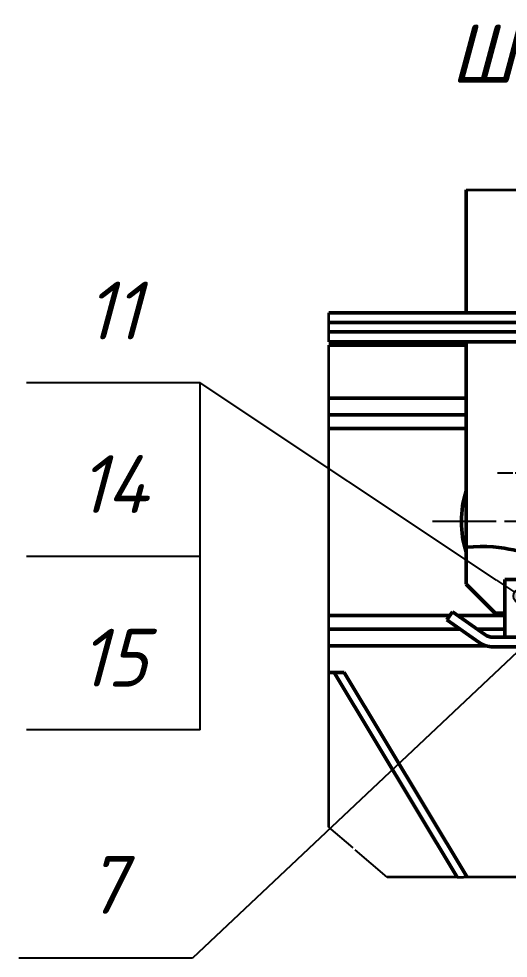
# Model space of a CAD drawing. Header units: millimetres. Extents: x 0 to 25230, y 0 to 17820.
# Drawn here: x 18446 to 19714, y 8937 to 11372 of the extents above; entities that cross this region are included whole.
import ezdxf

# ---------------------------------------------------------------- set-up
doc = ezdxf.new("R2010")
doc.units = ezdxf.units.MM
doc.header["$LTSCALE"] = 30
doc.linetypes.add('CHAIN', pattern=[0.7087, 0.4724, -0.0591, 0.1181, -0.0591])
for name, color, linetype, lineweight in [('Видимые тонкие (ГОСТ)', 7, 'Continuous', 35), ('Видимый контур (ГОСТ)', 7, 'Continuous', 50), ('Линия обрыва (ГОСТ)', 7, 'Continuous', 25), ('Маркер центра (ГОСТ)', 7, 'Continuous', 25), ('Обозначение (ГОСТ)', 7, 'Continuous', 25)]:
    doc.layers.add(name, color=color, linetype=linetype, lineweight=lineweight)
doc.styles.add('Увеличенный текст (ГОСТ)', font='GOST Common Italic.ttf')

# ---------------------------------------------------------------- blocks, each defined once
blk = doc.blocks.new('Номера позиций8')
at = {"layer": 'Обозначение (ГОСТ)'}
h = blk.add_hatch(color=256, dxfattribs=at)
edge = h.paths.add_edge_path(flags=0)
edge.add_arc((660.716, 327.015), 0.625, 0, 360)
for p, q in [((658.897, 325.299), (660.261, 326.586)), ((658.897, 325.299), (629.851, 297.888)), ((629.851, 297.888), (614.851, 297.888))]:
    blk.add_line(p, q, dxfattribs=at)
blk.add_circle((660.716, 327.015), 0.625, dxfattribs=at)
at = {"layer": 'Обозначение (ГОСТ)', "insert": (622.351, 304.232), "char_height": 5, "attachment_point": 5, "style": 'Увеличенный текст (ГОСТ)'}
blk.add_mtext('7', dxfattribs=at)
blk = doc.blocks.new('Номера позиций9')
at = {"layer": 'Обозначение (ГОСТ)'}
h = blk.add_hatch(color=256, dxfattribs=at)
edge = h.paths.add_edge_path(flags=0)
edge.add_arc((658.199, 329.188), 0.625, 0, 360)
for p, q in [((630.507, 347.612), (615.507, 347.612)), ((656.118, 330.573), (630.507, 347.612)), ((630.507, 332.612), (630.507, 347.612)), ((630.507, 332.612), (615.507, 332.612)), ((630.507, 317.612), (630.507, 332.612)), ((656.118, 330.573), (657.679, 329.534)), ((630.507, 317.612), (615.507, 317.612))]:
    blk.add_line(p, q, dxfattribs=at)
blk.add_circle((658.199, 329.188), 0.625, dxfattribs=at)
at = {"layer": 'Обозначение (ГОСТ)', "char_height": 5, "attachment_point": 5, "style": 'Увеличенный текст (ГОСТ)'}
for s, insert in [('11', (623.007, 353.862)), ('14', (623.007, 338.862)), ('15', (623.007, 323.862))]:
    blk.add_mtext(s, dxfattribs=dict(at, insert=insert))

msp = doc.modelspace()

# ---------------------------------------------------------------- linework, layer by layer
at = {"layer": 'Видимые тонкие (ГОСТ)'}
for p, q in [((19605.0389, 10929.2468), (20105.0389, 10929.2468)), ((19248.8747, 10584.5438), (19248.8747, 10610.3813)), ((19248.8747, 10560.7188), (19248.8747, 10584.5438)), ((19248.8747, 10534.8813), (19248.8747, 10560.7188)), ((19248.8747, 10388.8318), (19248.8747, 10526.3318)), ((19248.8747, 10345.0818), (19248.8747, 10388.8318)), ((19248.8747, 10310.0818), (19248.8747, 10345.0818)), ((19248.8747, 10305.0818), (19248.8747, 10310.0818)), ((19248.8747, 9830.0818), (19248.8747, 10305.0818)), ((19248.8747, 9825.0818), (19248.8747, 9830.0818)), ((19248.8747, 9790.0818), (19248.8747, 9825.0818)), ((19248.8747, 9746.3318), (19248.8747, 9790.0818)), ((19248.8747, 9677.8608), (19248.8747, 9746.3318)), ((19248.8747, 9654.256), (19248.8747, 9677.8608)), ((19248.8747, 9276.7276), (19248.8747, 9654.256)), ((19553.8712, 9146.6566), (19400.0296, 9146.6566)), ((19581.5787, 9146.6566), (19553.8712, 9146.6566)), ((19581.5787, 9146.6566), (19597.6199, 9146.6566)), ((19607.828, 9146.6566), (19597.6199, 9146.6566)), ((19736.2889, 9146.6566), (19607.828, 9146.6566))]:
    msp.add_line(p, q, dxfattribs=at)
at = {"layer": 'Видимый контур (ГОСТ)'}
for p, q in [((19605.0389, 10929.2468), (19605.0389, 10610.3813)), ((21033.3907, 10610.3813), (19248.8747, 10610.3813)), ((21033.3907, 10584.5438), (19248.8747, 10584.5438)), ((21033.3907, 10560.7188), (19248.8747, 10560.7188)), ((21033.3907, 10534.8813), (19248.8747, 10534.8813)), ((19605.0389, 10526.3318), (19248.8747, 10526.3318)), ((19605.0389, 10534.8813), (19605.0389, 10002.0155)), ((19605.0389, 10388.8318), (19248.8747, 10388.8318)), ((19248.8747, 10345.0818), (19605.0389, 10345.0818)), ((19605.0389, 10310.0818), (19248.8747, 10310.0818)), ((19605.0389, 10002.0155), (19605.0389, 9906.3318)), ((19705.0389, 9918.8318), (19705.0389, 9768.8318)), ((20005.0389, 9918.8318), (19705.0389, 9918.8318)), ((19680.0389, 9831.3318), (19605.0389, 9906.3318)), ((19248.8747, 9825.0818), (19562.9018, 9825.0818)), ((19555.0389, 9813.8526), (19569.3784, 9834.3314)), ((19569.3784, 9834.3314), (19653.236, 9775.6136)), ((19582.5881, 9825.0818), (19705.0389, 9825.0818)), ((19680.0389, 9831.3318), (19705.0389, 9831.3318)), ((19638.8966, 9755.1348), (19555.0389, 9813.8526)), ((19588.9871, 9790.0818), (19248.8747, 9790.0818)), ((19705.0389, 9790.0818), (19632.5733, 9790.0818)), ((19674.7451, 9768.8318), (20035.3328, 9768.8318)), ((19657.2451, 9746.3318), (19248.8747, 9746.3318)), ((20035.3328, 9743.8318), (19674.7451, 9743.8318)), ((19262.399, 9677.8608), (19248.8747, 9677.8608)), ((19581.5787, 9146.6566), (19262.399, 9677.8608)), ((19262.399, 9677.8608), (19278.4403, 9677.8608)), ((19288.6483, 9677.8608), (19278.4403, 9677.8608)), ((19607.828, 9146.6566), (19288.6483, 9677.8608))]:
    msp.add_line(p, q, dxfattribs=at)
for centre, radius, start, end in [((19855.0389, 10068.8318), 262.5, 162.2472098, 197.7527902), ((19674.7451, 9806.3318), 37.5, 235, 270), ((19674.7451, 9806.3318), 62.5, 235, 270)]:
    msp.add_arc(centre, radius, start, end, dxfattribs=at)
msp.add_open_spline([(19605.0389, 10002.0155), (19655.5512, 10007.9596), (19699.5094, 10001.0161), (19757.097, 9988.7086), (19782.7094, 9980.0675), (19830.7177, 9967.9565), (19849.0358, 9965.893), (19893.7237, 9972.7629), (19915.3749, 9980.6431), (19963.489, 9991.2724), (19988.413, 9994.9697), (20050.5073, 9992.8254), (20080.0556, 9986.8224), (20105.0389, 9979.1398)], degree=3, knots=[0.050422132, 0.050422132, 0.050422132, 0.050422132, 6.169552025, 6.169552025, 13.1684522, 13.1684522, 20.799555406, 20.799555406, 28.159297572, 28.159297572, 33.804326252, 33.804326252, 39.723516322, 39.723516322, 39.723516322, 39.723516322], dxfattribs=at)
at = {"layer": 'Линия обрыва (ГОСТ)'}
for p, q in [((19311.9044, 9222.4896), (19248.8747, 9276.7276)), ((19400.0296, 9146.6566), (19317.6341, 9217.5591))]:
    msp.add_line(p, q, dxfattribs=at)
at = {"layer": 'Маркер центра (ГОСТ)', "linetype": 'CHAIN', "ltscale": 3.481192}
msp.add_line((19874.0389, 10193.8318), (19686.0389, 10193.8318), dxfattribs=at)
at = {"layer": 'Маркер центра (ГОСТ)', "linetype": 'CHAIN', "ltscale": 11.993792}
msp.add_line((20192.5389, 10068.8318), (19517.5389, 10068.8318), dxfattribs=at)

# ---------------------------------------------------------------- block references
at = {"layer": 'Обозначение (ГОСТ)', "xscale": 30, "yscale": 30, "zscale": 30}
for name in ['Номера позиций9', 'Номера позиций8']:
    msp.add_blockref(name, (0, 0), dxfattribs=at)

# ---------------------------------------------------------------- texts
at = {"layer": 'Обозначение (ГОСТ)', "insert": (19565.0772, 11191.8693), "char_height": 150, "attachment_point": 7, "style": 'Увеличенный текст (ГОСТ)'}
msp.add_mtext('Ш-Ш ( 1 : 12 )(1)', dxfattribs=at)

doc.saveas('drawing.dxf')
